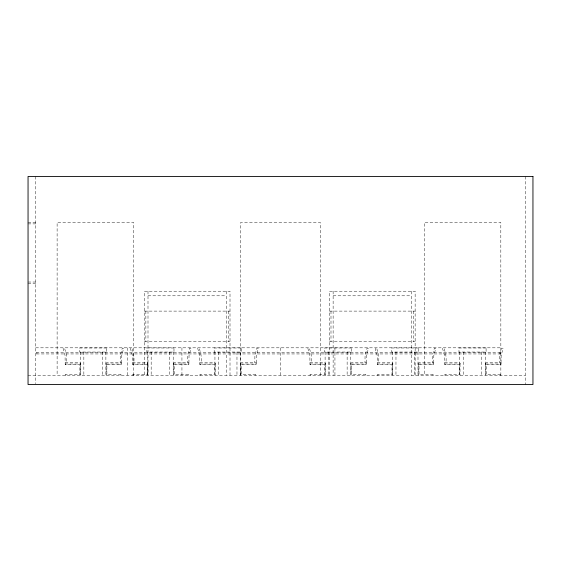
<?xml version="1.0" encoding="UTF-8"?>
<svg xmlns="http://www.w3.org/2000/svg" width="561" height="561" viewBox="0 0 561 561"><rect width="100%" height="100%" fill="white"/><g stroke="black" fill="none" stroke-linecap="round" stroke-linejoin="round"><path stroke-width="0.42" stroke-dasharray="2.81 2.1" d="M65.181 375.358L65.181 374.664L79.872 374.664L79.872 364.692L65.181 364.692L65.062 355.506L63.049 348.304L64.48 348.101L66.023 352.841L66.738 357.785L66.591 362.771M132.501 375.358L132.501 374.664L147.192 374.664L147.192 364.692L132.501 364.692L132.382 355.506L130.369 348.304L131.8 348.101L133.343 352.841L134.058 357.785L133.911 362.771M199.821 375.358L199.821 374.664L214.512 374.664L214.512 364.692L199.821 364.692L199.702 355.506L197.689 348.304L199.12 348.101L200.663 352.841L201.378 357.785L201.231 362.771M309.981 375.358L309.981 374.664L324.672 374.664L324.672 364.692L309.981 364.692L309.861 355.506L307.849 348.304L309.279 348.101L310.822 352.841L311.537 357.785L311.39 362.771M377.301 375.358L377.301 374.664L391.992 374.664L391.992 364.692L377.301 364.692L377.181 355.506L375.169 348.304L376.599 348.101L378.142 352.841L378.857 357.785L378.71 362.771M444.621 375.358L444.621 374.664L459.312 374.664L459.312 364.692L444.621 364.692L444.501 355.506L442.489 348.304L443.919 348.101L445.462 352.841L446.177 357.785L446.03 362.771M105.882 363.5L106.611 362.771L121.576 362.771L121.576 364.692L106.885 364.692L106.885 374.664L121.576 374.664L121.576 375.358M173.202 363.5L173.931 362.771L188.896 362.771L188.896 364.692L174.205 364.692L174.205 374.664L188.896 374.664L188.896 375.358M240.522 363.5L241.251 362.771L256.216 362.771L256.216 364.692L241.525 364.692L241.525 374.664L256.216 374.664L256.216 375.358M350.681 363.5L351.41 362.771L366.375 362.771L366.375 364.692L351.684 364.692L351.684 374.664L366.375 374.664L366.375 375.358M418.001 363.5L418.73 362.771L433.695 362.771L433.695 364.692L419.004 364.692L419.004 374.664L433.695 374.664L433.695 375.358M485.321 363.5L486.05 362.771L501.015 362.771L501.015 364.692L486.324 364.692L486.324 374.664L501.015 374.664L501.015 375.358M28.05 222.359L35.701 222.359M28.05 223.888L35.701 223.888M28.05 282.029L35.701 282.029M28.05 283.557L35.701 283.557M147.999 295.801L226.335 295.801M333.129 295.801L411.465 295.801M144.331 311.103L230.01 311.103M329.461 311.103L415.14 311.103M144.331 341.698L230.01 341.698M329.461 341.698L415.14 341.698M35.701 347.82L500.854 347.82M65.181 362.771L80.146 362.771L80.875 363.991L65.181 363.991M132.501 362.771L147.466 362.771L148.195 363.991L132.501 363.991M199.821 362.771L214.786 362.771L215.515 363.5L215.515 363.991L199.821 363.991M309.981 362.771L324.945 362.771L325.682 363.5L325.682 363.991L309.981 363.991M377.301 362.771L392.265 362.771L393.002 363.991L377.301 363.991M444.621 362.771L459.585 362.771L460.322 363.5L460.322 363.991L444.621 363.991M105.882 363.991L121.576 363.991M173.202 363.991L188.896 363.991M240.522 363.991L256.216 363.991M350.681 363.991L366.375 363.991M418.001 363.991L433.695 363.991M485.321 363.991L501.015 363.991M28.05 375.358L525.299 375.358M501.015 362.771L501.141 355.506L503.147 348.304L501.723 348.101L499.711 355.295L499.606 362.771M433.695 362.771L433.821 355.506L435.827 348.304L434.403 348.101L432.391 355.295L432.286 362.771M366.375 362.771L366.501 355.506L368.507 348.304L367.083 348.101L365.071 355.295L364.966 362.771M256.216 362.771L256.342 355.506L258.348 348.304L256.924 348.101L254.911 355.295L254.806 362.771M188.896 362.771L189.022 355.506L191.028 348.304L189.604 348.101L187.591 355.295L187.486 362.771M121.576 362.771L121.702 355.506L123.708 348.304L122.284 348.101L120.271 355.295L120.166 362.771M525.299 176.463L525.299 384.537M500.854 375.358L500.819 222.359L424.319 222.359L424.319 375.358M500.314 363.991L500.314 364.692M500.314 374.664L500.314 375.358M499.627 352.413L499.627 353.942M485.623 363.991L485.623 375.358M485.321 352.042L485.321 375.358M481.773 352.042L481.773 375.358M463.288 352.042L463.288 375.358M460.013 363.991L460.013 375.358M459.74 352.042L459.74 375.358M445.322 363.991L445.322 364.692M445.322 374.664L445.322 375.358M432.994 363.991L432.994 364.692M432.994 374.664L432.994 375.358M418.303 363.991L418.303 375.358M418.001 352.042L418.001 375.358M415.14 375.358L415.14 291.208L329.461 291.208L329.461 375.358M414.453 352.042L414.453 375.358M413.611 311.103L413.611 341.698M411.465 291.208L411.465 375.358M395.968 352.042L395.968 375.358M392.693 363.991L392.693 375.358M392.42 352.042L392.42 375.358M378.002 363.991L378.002 364.692M378.002 374.664L378.002 375.358M365.674 363.991L365.674 364.692M365.674 374.664L365.674 375.358M350.99 363.991L350.99 375.358M350.681 352.042L350.681 375.358M347.133 352.042L347.133 375.358M334.938 347.82L334.938 375.358M333.129 291.208L333.129 375.358M330.99 311.103L330.99 341.698M328.648 352.042L328.648 375.358M325.373 363.991L325.373 375.358M325.1 352.042L325.1 375.358M320.282 375.358L320.282 222.359L240.718 222.359L240.718 375.358M310.682 363.991L310.682 364.692M310.682 374.664L310.682 375.358M280.5 347.82L280.5 375.358M255.514 363.991L255.514 364.692M255.514 374.664L255.514 375.358M240.823 363.991L240.823 375.358M240.522 352.042L240.522 375.358M236.973 352.042L236.973 375.358M230.01 375.358L230.01 291.208L144.331 291.208L144.331 375.358M228.481 311.103L228.481 341.698M226.335 291.208L226.335 375.358M218.488 352.042L218.488 375.358M215.214 363.991L215.214 375.358M214.94 352.042L214.94 375.358M200.522 363.991L200.522 364.692M200.522 374.664L200.522 375.358M188.194 363.991L188.194 364.692M188.194 374.664L188.194 375.358M181.939 347.82L181.939 375.358M173.503 363.991L173.503 375.358M173.202 352.042L173.202 375.358M169.653 352.042L169.653 375.358M151.168 352.042L151.168 375.358M147.999 291.208L147.999 375.358M147.894 363.991L147.894 375.358M147.62 352.042L147.62 375.358M145.86 311.103L145.86 341.698M133.623 375.358L133.623 222.359L57.117 222.359L57.117 375.358M133.202 363.991L133.202 364.692M133.202 374.664L133.202 375.358M127.501 347.82L127.501 375.358M120.874 363.991L120.874 364.692M120.874 374.664L120.874 375.358M106.183 363.991L106.183 375.358M105.882 352.042L105.882 375.358M102.333 352.042L102.333 375.358M83.848 352.042L83.848 375.358M80.574 363.991L80.574 375.358M80.3 352.042L80.3 375.358M65.882 363.991L65.882 364.692M65.882 374.664L65.882 375.358M36.921 352.413L36.921 353.942M35.701 176.463L35.701 383.703M106.66 347.995L79.522 347.995L79.522 352.042L106.66 352.042L106.66 347.995M173.98 347.995L146.842 347.995L146.842 352.042L173.98 352.042L173.98 347.995M241.3 347.995L214.162 347.995L214.162 352.042L241.3 352.042L241.3 347.995M351.459 347.995L324.321 347.995L324.321 352.042L351.459 352.042L351.459 347.995M418.779 347.995L391.641 347.995L391.641 352.042L418.779 352.042L418.779 347.995M486.099 347.995L458.961 347.995L458.961 352.042L486.099 352.042L486.099 347.995M500.545 352.413L36.009 352.413L36.009 353.942L500.545 353.942L500.545 352.413"/><path stroke-width="0.84" d="M532.95 176.463L28.05 176.463L28.05 384.537L532.95 384.537L532.95 176.463"/></g></svg>
